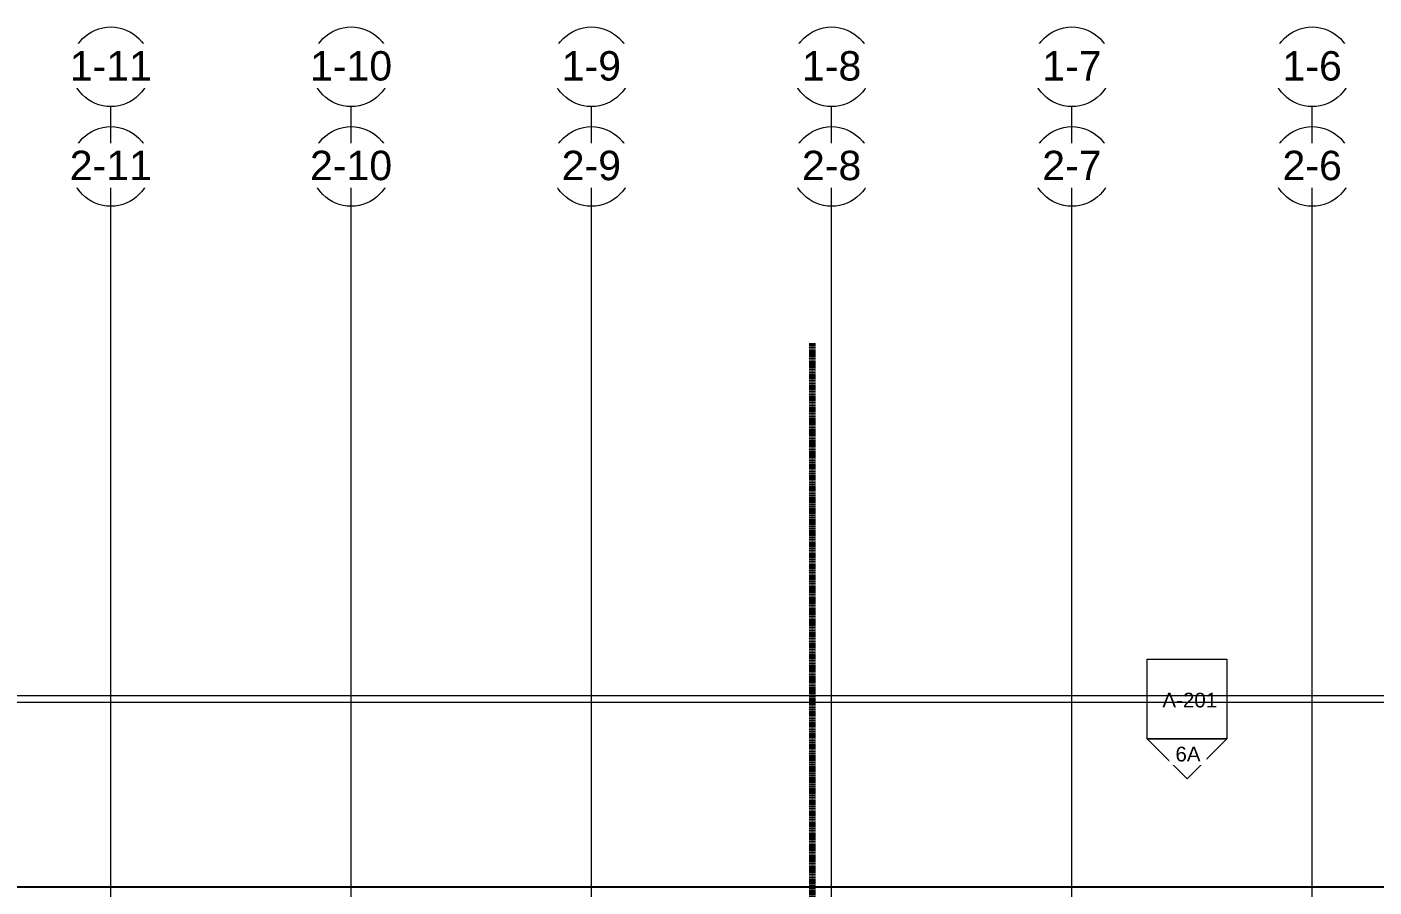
# Model space of a CAD drawing. Header units: inches. Extents: x 21290 to 26948, y -23522 to -20083.
# Drawn here: x 23274 to 24897, y -21122 to -20086 of the extents above; entities that cross this region are included whole.
import ezdxf

# ---------------------------------------------------------------- set-up
doc = ezdxf.new("R2010")
doc.units = ezdxf.units.IN
doc.header["$MEASUREMENT"] = 0
doc.linetypes.add('Dash', pattern=[0.25, 0.125, -0.125])
doc.linetypes.add('Grid Line 1_2_', pattern=[0.875, 0.5, -0.125, 0.125, -0.125])
for name, color, linetype, lineweight in [('A-ANNO-MATC', 214, 'Dash', 140), ('A-WALL', 113, 'Continuous', 9), ('G-ANNO-SYMB', 111, 'Continuous', 9), ('S-GRID', 1, 'Continuous', 9), ('S-GRID-IDEN', 1, 'Continuous', 9)]:
    doc.layers.add(name, color=color, linetype=linetype, lineweight=lineweight)
doc.styles.add('Arial', font='arial.ttf', dxfattribs={"height": 35.407186})
doc.styles.add('Arial_1', font='arial.ttf', dxfattribs={"height": 17.703593})

# ---------------------------------------------------------------- blocks, each defined once
blk = doc.blocks.new('Grid - Grid Head - Circle-14747-Roof Low')
at = {"layer": 'S-GRID-IDEN'}
blk.add_circle((0, 0), 0.25, dxfattribs=at)
blk = doc.blocks.new('Elevation - Detail Number-93309-Roof Low')
at = {"layer": 'G-ANNO-SYMB'}
for p, q in [((-0.25, -0.25), (-0.25, 0.25)), ((-0.25, 0.25), (0.25, 0.25)), ((0.25, 0.25), (0.25, -0.25)), ((0.25, -0.25), (-0.25, -0.25))]:
    blk.add_line(p, q, dxfattribs=at)
blk = doc.blocks.new('Elevation - Detail Number-93036-Roof Low')
at = {"layer": 'G-ANNO-SYMB'}
for p, q in [((0, 0.25), (-0.25, 0)), ((0.25, 0), (0, 0.25)), ((-0.25, 0), (0.25, 0))]:
    blk.add_line(p, q, dxfattribs=at)

msp = doc.modelspace()

# ---------------------------------------------------------------- linework, layer by layer
at = {"layer": 'A-ANNO-MATC', "color": 163}
msp.add_line((24220.4473, -20466.80665), (24220.4473, -23225.8711), dxfattribs=at)
at = {"layer": 'A-WALL', "lineweight": 25}
msp.add_line((26283.89023, -21121.80281), (22778.88923, -21121.80281), dxfattribs=at)
at = {"layer": 'S-GRID', "linetype": 'Grid Line 1_2_'}
for p, q in [((23375.39023, -23275.7461), (23375.39023, -20181.85575)), ((23664.89023, -23275.7461), (23664.89023, -20181.85575)), ((23954.39023, -23275.7461), (23954.39023, -20181.85575)), ((24243.89023, -23275.7461), (24243.89023, -20181.85575)), ((24533.39023, -23275.7461), (24533.39023, -20181.85575)), ((24822.89023, -23275.7461), (24822.89023, -20181.85575)), ((23375.39023, -23395.7461), (23375.39023, -20301.85575)), ((23664.89023, -23395.7461), (23664.89023, -20301.85575)), ((23954.39023, -23395.7461), (23954.39023, -20301.85575)), ((24243.89023, -23395.7461), (24243.89023, -20301.85575)), ((24533.39023, -23395.7461), (24533.39023, -20301.85575)), ((24822.89023, -23395.7461), (24822.89023, -20301.85575))]:
    msp.add_line(p, q, dxfattribs=at)

# ---------------------------------------------------------------- block references
at = {"layer": 'G-ANNO-SYMB', "xscale": 191.9999999999999, "yscale": 191.9999999999999, "zscale": 191.9999999999999}
msp.add_blockref('Elevation - Detail Number-93309-Roof Low', (24672.2257, -20895.39794), dxfattribs=at)
at = {"layer": 'G-ANNO-SYMB', "extrusion": (0, 0, -1), "xscale": 191.9999999999999, "yscale": 191.9999999999999, "zscale": 191.9999999999999, "rotation": 180}
msp.add_blockref('Elevation - Detail Number-93036-Roof Low', (-24672.2257, -20943.39794), dxfattribs=at)
at = {"layer": 'S-GRID-IDEN', "xscale": 191.9999999999999, "yscale": 191.9999999999999, "zscale": 191.9999999999999}
for p in [(23375.39023, -20133.85575), (23664.89023, -20133.85575), (23954.39023, -20133.85575), (24243.89023, -20133.85575), (24533.39023, -20133.85575), (24822.89023, -20133.85575), (23375.39023, -20253.85575), (23664.89023, -20253.85575), (23954.39023, -20253.85575), (24243.89023, -20253.85575), (24533.39023, -20253.85575), (24822.89023, -20253.85575)]:
    msp.add_blockref('Grid - Grid Head - Circle-14747-Roof Low', p, dxfattribs=at)

# ---------------------------------------------------------------- next in the draw order: texts
at = {"layer": 'G-ANNO-SYMB', "char_height": 17.703593, "attachment_point": 2, "line_spacing_factor": 0.938532, "style": 'Arial_1', "bg_fill": 3, "box_fill_scale": 1.25, "bg_fill_color": 0, "bg_fill_transparency": 0}
for s, insert, width in [('A-201', (24675.42084, -20887.77107), 78.624), ('6A', (24673.26168, -20952.77506), 36.072)]:
    msp.add_mtext(s, dxfattribs=dict(at, insert=insert, width=width))
at = {"layer": 'S-GRID-IDEN', "char_height": 35.407186, "attachment_point": 2, "line_spacing_factor": 0.938532, "style": 'Arial', "bg_fill": 3, "box_fill_scale": 1.25, "bg_fill_color": 0, "bg_fill_transparency": 0}
for s, insert, width in [('1-11', (23375.381, -20114.98201), 117.936), ('1-10', (23664.881, -20114.98201), 117.936), ('1-9', (23954.381, -20114.98201), 85.104), ('1-8', (24243.881, -20114.98201), 85.104), ('1-7', (24533.381, -20114.98201), 85.104), ('1-6', (24822.881, -20114.98201), 85.104), ('2-11', (23375.381, -20234.98201), 117.936), ('2-10', (23664.881, -20234.98201), 117.936), ('2-9', (23954.381, -20234.98201), 85.104), ('2-8', (24243.881, -20234.98201), 85.104), ('2-7', (24533.381, -20234.98201), 85.104), ('2-6', (24822.881, -20234.98201), 85.104)]:
    msp.add_mtext(s, dxfattribs=dict(at, insert=insert, width=width))

# ---------------------------------------------------------------- next in the draw order: linework, layer by layer
at = {"layer": 'S-GRID', "linetype": 'Grid Line 1_2_'}
for p, q in [((26557.32365, -20891.55281), (21423.73698, -20891.55281)), ((26557.32365, -20899.55281), (21423.73698, -20899.55281))]:
    msp.add_line(p, q, dxfattribs=at)

doc.saveas('drawing.dxf')
